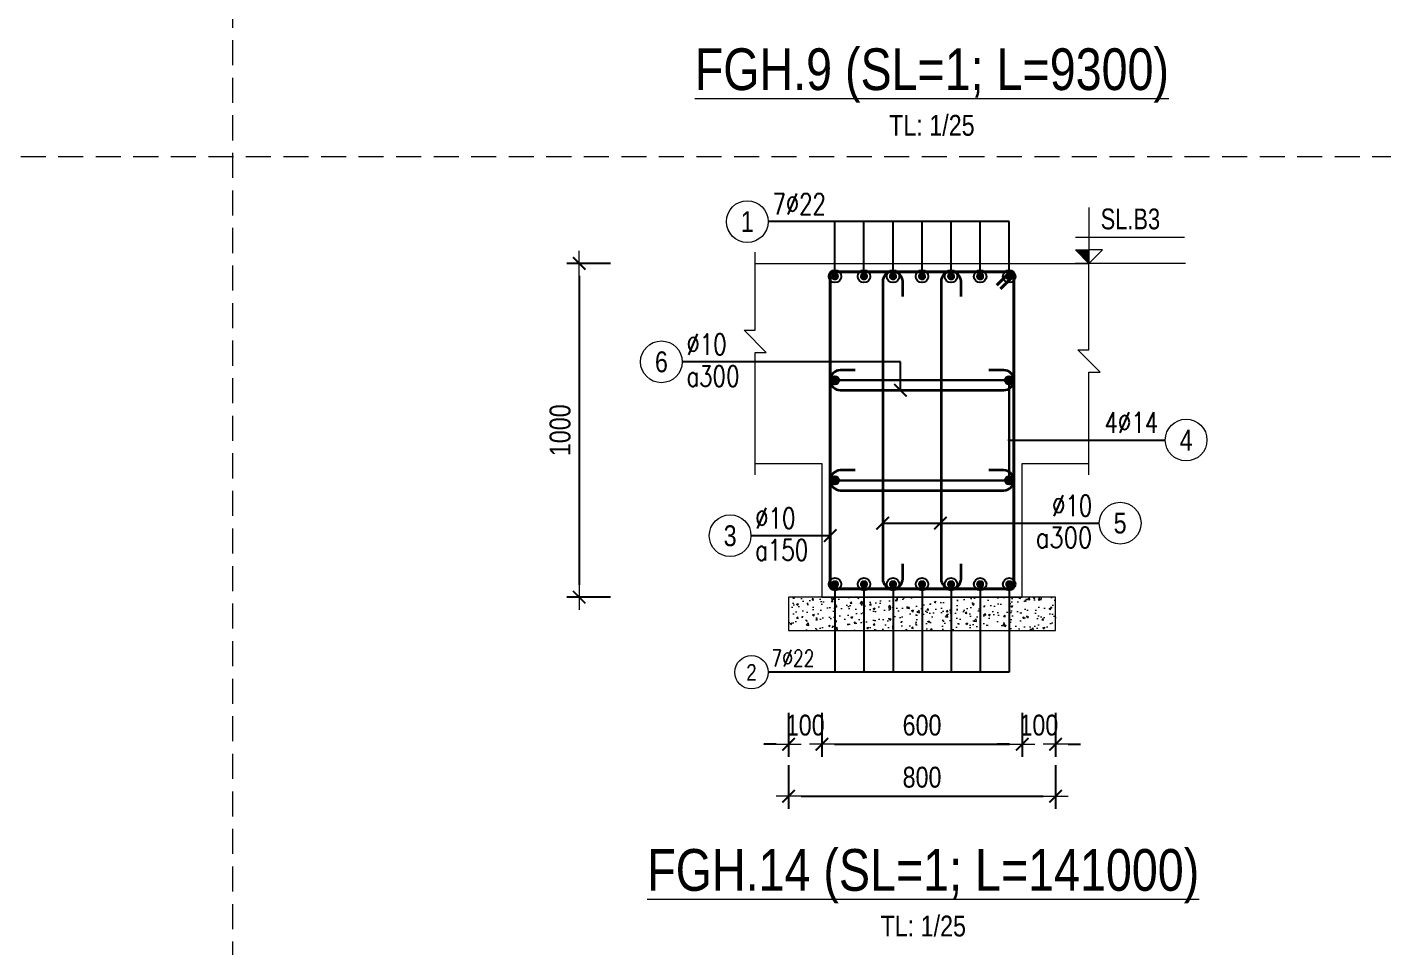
# Model space of a CAD drawing. Header units: millimetres. Extents: x -134772 to 596971, y -129535 to 35703.
# Drawn here: x 52763 to 56826, y -9182 to -6427 of the extents above; entities that cross this region are included whole.
import ezdxf
from ezdxf.enums import TextEntityAlignment as Align

# ---------------------------------------------------------------- set-up
doc = ezdxf.new("R2010")
doc.units = ezdxf.units.MM
doc.header["$MEASUREMENT"] = 0
doc.linetypes.add('HIDDEN', pattern=[0.375, 0.25, -0.125])
doc.layers.get('Defpoints').update_dxf_attribs({"color": 252})
for name, color, linetype, lineweight in [('NDC_S_ANNO', 7, 'Continuous', 20), ('NDC_S_CONTINUOUS', 3, 'Continuous', 20), ('NDC_S_DIM', 1, 'Continuous', 9), ('NDC_S_HATCH MATERIAL', 8, 'Continuous', 13), ('NDC_S_REBAR', 4, 'Continuous', 35), ('NDC_S_STIRRUP', 4, 'Continuous', 40), ('NDC_S_TEXT SYMBOL', 7, 'Continuous', 20), ('NDC_S_THIN LINE', 1, 'Continuous', 5), ('NDC_S_VN TEXT', 7, 'Continuous', 9)]:
    doc.layers.add(name, color=color, linetype=linetype, lineweight=lineweight)
doc.styles.add('ARIAL', font='arial.ttf', dxfattribs={"width": 0.8})
doc.styles.add('NDC_ANNO', font='', dxfattribs={"width": 0.8})
doc.styles.add('NDC_ROMANS', font='romans.shx', dxfattribs={"width": 0.8})
doc.styles.get('NDC_ANNO').set_extended_font_data('Dotum')
doc.dimstyles.new('NDC_dim_25', dxfattribs={"dimscale": 25, "dimtxt": 2.5, "dimasz": 1.5, "dimexe": 1.5, "dimexo": 0, "dimgap": 1, "dimtad": 1, "dimdec": 0, "dimzin": 0, "dimdsep": 46, "dimtxsty": 'ARIAL', "dimblk": 'DIMMARK', "dimcen": 0.09, "dimdle": 1.2, "dimclrd": 1, "dimclre": 1, "dimclrt": 3, "dimadec": 0, "dimazin": 0, "dimtfac": 1, "dimtdec": 0, "dimtix": 1, "dimtofl": 0, "dimtmove": 0, "dimatfit": 3, "dimfxl": 3.75, "dimfxlon": 1, "dimtolj": 1, "dimtzin": 0, "dimarcsym": 0})

# ---------------------------------------------------------------- blocks, each defined once
blk = doc.blocks.new('kata_block_TD')
at = {"color": 6, "linetype": 'ByBlock', "lineweight": -2, "style": 'ARIAL', "width": 0.8}
blk.add_attdef('SECTDET2', text='', height=5, dxfattribs=at).set_placement((0, 7.97), align=Align.CENTER)
at = {"color": 0, "linetype": 'ByBlock', "lineweight": -2, "style": 'ARIAL', "width": 0.8}
blk.add_attdef('SECTDET1', text='', height=5, dxfattribs=at).set_placement((0, 1.47), align=Align.CENTER)
at = {"color": 3, "lineweight": 25, "style": 'ARIAL', "width": 0.8}
blk.add_attdef('SSCALE', text='', height=2.5, dxfattribs=at).set_placement((0, -4), align=Align.CENTER)
blk = doc.blocks.new('DIMMARK')
at = {"layer": 'NDC_S_DIM', "color": 1}
blk.add_line((-1.5, 0), (1, 0), dxfattribs=at)
at = {"layer": 'NDC_S_DIM', "color": 2, "const_width": 0.15}
blk.add_lwpolyline([(-0.5, -0.5), (0.5, 0.5)], dxfattribs=at)
blk = doc.blocks.new('*D1611')
at = {"layer": 'Defpoints', "color": 0, "linetype": 'HIDDEN', "transparency": 16777216}
for p in [(55045, -8275), (55845, -8275), (55845, -8731)]:
    blk.add_point(p, dxfattribs=at)
at = {"layer": 'NDC_S_DIM', "color": 1, "linetype": 'HIDDEN', "lineweight": -2, "transparency": 16777216}
for p, q in [((55045, -8637.3), (55045, -8768.5)), ((55845, -8637.3), (55845, -8768.5)), ((55082.5, -8731), (55807.5, -8731))]:
    blk.add_line(p, q, dxfattribs=at)
at = {"layer": 'NDC_S_DIM', "color": 1, "linetype": 'HIDDEN', "lineweight": -2, "transparency": 16777216, "xscale": 37.5, "yscale": 37.5, "zscale": 37.5, "rotation": 180}
blk.add_blockref('DIMMARK', (55045, -8731), dxfattribs=at)
at = {"layer": 'NDC_S_DIM', "color": 1, "linetype": 'HIDDEN', "lineweight": -2, "transparency": 16777216, "xscale": 37.5, "yscale": 37.5, "zscale": 37.5}
blk.add_blockref('DIMMARK', (55845, -8731), dxfattribs=at)
at = {"layer": 'NDC_S_DIM', "color": 3, "linetype": 'HIDDEN', "transparency": 16777216, "insert": (55445, -8674.1), "char_height": 62.5, "attachment_point": 5, "style": 'ARIAL'}
blk.add_mtext('\\A1;800', dxfattribs=at)
blk = doc.blocks.new('*D1612')
at = {"layer": 'Defpoints', "color": 0, "linetype": 'HIDDEN', "transparency": 16777216}
for p in [(55845, -8275), (55745, -8481.3), (55845, -8575)]:
    blk.add_point(p, dxfattribs=at)
at = {"layer": 'NDC_S_DIM', "color": 1, "linetype": 'HIDDEN', "lineweight": -2, "transparency": 16777216}
for p, q in [((55745, -8481.3), (55745, -8612.5)), ((55845, -8481.3), (55845, -8612.5)), ((55707.5, -8575), (55670, -8575)), ((55882.5, -8575), (55920, -8575))]:
    blk.add_line(p, q, dxfattribs=at)
at = {"layer": 'NDC_S_DIM', "color": 1, "linetype": 'HIDDEN', "lineweight": -2, "transparency": 16777216, "xscale": 37.5, "yscale": 37.5, "zscale": 37.5}
blk.add_blockref('DIMMARK', (55745, -8575), dxfattribs=at)
at = {"layer": 'NDC_S_DIM', "color": 1, "linetype": 'HIDDEN', "lineweight": -2, "transparency": 16777216, "xscale": 37.5, "yscale": 37.5, "zscale": 37.5, "rotation": 180}
blk.add_blockref('DIMMARK', (55845, -8575), dxfattribs=at)
at = {"layer": 'NDC_S_DIM', "color": 3, "linetype": 'HIDDEN', "transparency": 16777216, "insert": (55795, -8518.1), "char_height": 62.5, "attachment_point": 5, "style": 'ARIAL'}
blk.add_mtext('\\A1;100', dxfattribs=at)
blk = doc.blocks.new('*D1613')
at = {"layer": 'Defpoints', "color": 0, "linetype": 'HIDDEN', "transparency": 16777216}
for p in [(55045, -8275), (55145, -8481.3), (55045, -8575)]:
    blk.add_point(p, dxfattribs=at)
at = {"layer": 'NDC_S_DIM', "color": 1, "linetype": 'HIDDEN', "lineweight": -2, "transparency": 16777216}
for p, q in [((55045, -8481.3), (55045, -8612.5)), ((55145, -8481.3), (55145, -8612.5)), ((55007.5, -8575), (54970, -8575)), ((55182.5, -8575), (55220, -8575))]:
    blk.add_line(p, q, dxfattribs=at)
at = {"layer": 'NDC_S_DIM', "color": 1, "linetype": 'HIDDEN', "lineweight": -2, "transparency": 16777216, "xscale": 37.5, "yscale": 37.5, "zscale": 37.5}
blk.add_blockref('DIMMARK', (55045, -8575), dxfattribs=at)
at = {"layer": 'NDC_S_DIM', "color": 1, "linetype": 'HIDDEN', "lineweight": -2, "transparency": 16777216, "xscale": 37.5, "yscale": 37.5, "zscale": 37.5, "rotation": 180}
blk.add_blockref('DIMMARK', (55145, -8575), dxfattribs=at)
at = {"layer": 'NDC_S_DIM', "color": 3, "linetype": 'HIDDEN', "transparency": 16777216, "insert": (55095, -8518.1), "char_height": 62.5, "attachment_point": 5, "style": 'ARIAL'}
blk.add_mtext('\\A1;100', dxfattribs=at)
blk = doc.blocks.new('kata_block_THEP')
at = {"layer": 'NDC_S_REBAR', "color": 0}
for p, q in [((-0.5, 0), (0.5, 0)), ((-0.35, 0.35), (0.35, -0.35)), ((0.35, 0.35), (-0.35, -0.35)), ((0, 0.5), (0, -0.5))]:
    blk.add_line(p, q, dxfattribs=at)
at = {"layer": 'NDC_S_REBAR', "color": 0, "const_width": 0.0833}
blk.add_lwpolyline([(-0.5, 0, 1), (0.5, 0, 1), (-0.5, 0, 1)], format="xyb", dxfattribs=at)
blk = doc.blocks.new('kata_block_CT')
at = {"layer": 'NDC_S_ANNO'}
blk.add_hatch(color=3, dxfattribs=at).paths.add_polyline_path([(0, 1.6), (-1.61, 1.6), (0, 0)])
at = {"layer": 'NDC_S_ANNO', "ltscale": 50}
h = blk.add_hatch(dxfattribs=at)
h.set_pattern_fill('ANSI31', color=256, scale=1.406251, style=0)
h.set_pattern_definition([(45, (0, 5e-12), (-3.157, 3.157), [])])
h.paths.add_polyline_path([(0, 1.6), (0, 0), (1.61, 1.6)])
for p, q in [((-1.59, 3.14), (11.47, 3.14)), ((11.56, 0), (-1.64, 0))]:
    blk.add_line(p, q, dxfattribs=at)
for points in [[(0, 6.69), (0, 0)], [(0, 0), (-1.61, 1.6), (0, 1.6)], [(0, 0), (1.61, 1.6), (0, 1.6)]]:
    blk.add_lwpolyline(points, dxfattribs=at)
at = {"layer": 'NDC_S_ANNO', "color": 8, "ltscale": 50}
blk.add_lwpolyline([(0, 0), (-1.61, 1.6), (0, 1.6)], dxfattribs=at)
at = {"layer": 'NDC_S_TEXT SYMBOL', "color": 3, "style": 'NDC_ANNO', "width": 0.8}
blk.add_attdef('CT', (1.41, 4.07), '', height=2.5, dxfattribs=at)
blk = doc.blocks.new('*D1614')
at = {"layer": 'Defpoints', "color": 0, "transparency": 16777216}
for p in [(55145, -8175), (55745, -8175), (55745, -8575)]:
    blk.add_point(p, dxfattribs=at)
at = {"layer": 'NDC_S_DIM', "color": 1, "lineweight": -2, "transparency": 16777216}
for p, q in [((55145, -8481.3), (55145, -8612.5)), ((55745, -8481.3), (55745, -8612.5)), ((55182.5, -8575), (55707.5, -8575))]:
    blk.add_line(p, q, dxfattribs=at)
at = {"layer": 'NDC_S_DIM', "color": 1, "lineweight": -2, "transparency": 16777216, "xscale": 37.5, "yscale": 37.5, "zscale": 37.5, "rotation": 180}
blk.add_blockref('DIMMARK', (55145, -8575), dxfattribs=at)
at = {"layer": 'NDC_S_DIM', "color": 1, "lineweight": -2, "transparency": 16777216, "xscale": 37.5, "yscale": 37.5, "zscale": 37.5}
blk.add_blockref('DIMMARK', (55745, -8575), dxfattribs=at)
at = {"layer": 'NDC_S_DIM', "color": 3, "transparency": 16777216, "insert": (55445, -8518.1), "char_height": 62.5, "attachment_point": 5, "style": 'ARIAL'}
blk.add_mtext('\\A1;600', dxfattribs=at)
blk = doc.blocks.new('*D1615')
at = {"layer": 'Defpoints', "color": 0, "transparency": 16777216}
for p in [(54923.7, -7134.5), (54417.7, -8134.5), (54923.7, -8134.5)]:
    blk.add_point(p, dxfattribs=at)
at = {"layer": 'NDC_S_DIM', "color": 1, "lineweight": -2, "transparency": 16777216}
for p, q in [((54511.4, -7134.5), (54380.2, -7134.5)), ((54417.7, -7172), (54417.7, -8097)), ((54511.4, -8134.5), (54380.2, -8134.5))]:
    blk.add_line(p, q, dxfattribs=at)
at = {"layer": 'NDC_S_DIM', "color": 1, "lineweight": -2, "transparency": 16777216, "xscale": 37.5, "yscale": 37.5, "zscale": 37.5}
for p, rotation in [((54417.7, -7134.5), 90), ((54417.7, -8134.5), 270)]:
    blk.add_blockref('DIMMARK', p, dxfattribs=dict(at, rotation=rotation))
at = {"layer": 'NDC_S_DIM', "color": 3, "transparency": 16777216, "insert": (54360.7, -7634.5), "char_height": 62.5, "attachment_point": 5, "rotation": 90, "style": 'ARIAL'}
blk.add_mtext('\\A1;1000', dxfattribs=at)
blk = doc.blocks.new('*U11')
blk.add_circle((-2.5, 0), 2.5)
at = {"layer": 'NDC_S_VN TEXT', "color": 3, "style": 'NDC_ROMANS', "width": 0.75}
for tag, p in [('DK1', (0.5, 0.85)), ('KC1', (0.5, -2.97))]:
    blk.add_attdef(tag, p, '', height=2.5, dxfattribs=at)
at = {"layer": 'NDC_S_VN TEXT', "color": 7, "style": 'ARIAL', "width": 0.8}
blk.add_attdef('SH2', text='', height=2.5, dxfattribs=at).set_placement((-2.5, 0), align=Align.MIDDLE)
blk = doc.blocks.new('*U623')
blk.add_circle((-2.5, 0), 2.5)
at = {"layer": 'NDC_S_VN TEXT', "color": 3, "style": 'NDC_ROMANS', "width": 0.75}
blk.add_attdef('DK1', (0.5, 0.85), '', height=2.5, dxfattribs=at)
at = {"layer": 'NDC_S_VN TEXT', "color": 7, "style": 'ARIAL', "width": 0.8}
blk.add_attdef('SH2', text='', height=2.5, dxfattribs=at).set_placement((-2.5, 0), align=Align.MIDDLE)
blk = doc.blocks.new('*U624')
blk.add_circle((2.5, 0), 2.5)
at = {"layer": 'NDC_S_VN TEXT', "color": 3, "style": 'NDC_ROMANS', "width": 0.75}
blk.add_attdef('DK2', text='', height=2.5, dxfattribs=at).set_placement((-0.85, 0.85), align=Align.RIGHT)
at = {"layer": 'NDC_S_VN TEXT', "color": 7, "style": 'ARIAL', "width": 0.8}
blk.add_attdef('SH3', text='', height=2.5, dxfattribs=at).set_placement((2.5, 0), align=Align.MIDDLE)
blk = doc.blocks.new('*U12')
blk.add_circle((2.5, 0), 2.5)
at = {"layer": 'NDC_S_VN TEXT', "color": 3, "style": 'NDC_ROMANS'}
for tag, width, p in [('DK2', 0.75, (-0.85, 0.85)), ('KC2', 0.8, (-0.85, -2.97))]:
    blk.add_attdef(tag, text='', height=2.5, dxfattribs=dict(at, width=width)).set_placement(p, align=Align.RIGHT)
at = {"layer": 'NDC_S_VN TEXT', "color": 7, "style": 'ARIAL', "width": 0.8}
blk.add_attdef('SH3', text='', height=2.5, dxfattribs=at).set_placement((2.5, 0), align=Align.MIDDLE)

msp = doc.modelspace()

# ---------------------------------------------------------------- hatches: boundary and pattern name
at = {"layer": 'NDC_S_HATCH MATERIAL'}
h = msp.add_hatch(dxfattribs=at)
h.set_pattern_fill('AR-CONC', color=256, scale=8)
h.set_pattern_definition([(50, (44445.036, 18485.615), (57.380815, -5.02017), [6, -66]), (355, (44445.036, 18485.615), (-11.10011, 60.17537), [4.8, -52.8]), (100.45144, (44449.82, 18485.197), (46.28071, 55.1552), [5.09922, -56.09137]), (46.1842, (44445.036, 18501.615), (85.3793, -13.24154), [9, -99]), (96.63564, (44452.15, 18500.51), (74.77296, 77.92949), [7.64883, -84.1371]), (351.18416, (44445.04, 18501.615), (74.77296, 77.9295), [7.2, -79.2]), (21, (44453.036, 18497.615), (47.752564, -32.20951), [6, -66]), (326, (44453.036, 18497.615), (19.46523, 58.012), [4.8, -52.8]), (71.45144, (44457.015, 18494.93), (67.21779, 25.80249), [5.09922, -56.09137]), (37.5, (44445.036, 18485.615), (0.972788, 26.631508), [0, -52.16, 0, -53.6, 0, -53]), (7.5, (44445.036, 18485.615), (21.045563, 31.552937), [0, -30.56, 0, -50.96, 0, -20.2]), (327.5, (44427.196, 18485.615), (42.705795, -1.80439), [0, -20, 0, -62.4, 0, -82.8]), (317.5, (44419.196, 18485.615), (46.654894, 8.0084), [0, -26, 0, -41.44, 0, -58.8])])
h.paths.add_polyline_path([(55045, -8134.5), (55845, -8134.5), (55845, -8234.5), (55045, -8234.5)])

# ---------------------------------------------------------------- linework, layer by layer
at = {"layer": 'NDC_S_CONTINUOUS'}
for points in [[(54945, -7134.5), (55145, -7134.5), (55145, -7134.5), (55745, -7134.5), (55745, -7134.5), (55945, -7134.5)], [(54945, -7734.5), (55145, -7734.5), (55145, -8134.5), (55745, -8134.5), (55745, -7734.5), (55945, -7734.5)]]:
    msp.add_lwpolyline(points, dxfattribs=at)
at = {"layer": 'NDC_S_HATCH MATERIAL', "linetype": 'HIDDEN', "ltscale": 300}
for p, q in [((53379.5, -16216.1), (53379.5, -2216.1)), ((42956.7, -6815.7), (60888.2, -6814.2))]:
    msp.add_line(p, q, dxfattribs=at)
at = {"layer": 'NDC_S_HATCH MATERIAL', "ltscale": 1500}
msp.add_lwpolyline([(55045, -8234.5), (55845, -8234.5), (55845, -8134.5), (55045, -8134.5)], close=True, dxfattribs=at)
at = {"layer": 'NDC_S_REBAR'}
for points in [[(55387.1, -7234.3), (55387.1, -7189.3, 1), (55327.1, -7189.3), (55327.1, -8079.3, 1), (55387.1, -8079.3), (55387.1, -8034.3)], [(55562, -7234.3), (55562, -7189.3, 1), (55502, -7189.3), (55502, -8079.3, 1), (55562, -8079.3), (55562, -8034.3)], [(55245, -7454.5), (55200, -7454.5, 1), (55200, -7514.5), (55690, -7514.5, 1), (55690, -7454.5), (55645, -7454.5)], [(55245, -7754.5), (55200, -7754.5, 1), (55200, -7814.5), (55690, -7814.5, 1), (55690, -7754.5), (55645, -7754.5)]]:
    msp.add_lwpolyline(points, format="xyb", dxfattribs=at)
at = {"layer": 'NDC_S_STIRRUP'}
msp.add_lwpolyline([(55669, -7199.5), (55709, -7159.5, -0.414214), (55720, -7170.5), (55720, -8098.5, -0.414214), (55709, -8109.5), (55181, -8109.5, -0.414214), (55170, -8098.5), (55170, -7170.5, -0.414214), (55181, -7159.5), (55709, -7159.5, -0.414214), (55720, -7170.5), (55680, -7210.5)], format="xyb", dxfattribs=at)
at = {"layer": 'NDC_S_THIN LINE'}
for points in [[(54945, -7767.9), (54945, -7401.1), (54978.4, -7401.1), (54911.7, -7334.4), (54945, -7334.4), (54945, -7101.2)], [(55945, -7767.9), (55945, -7460.5), (55978.4, -7460.5), (55911.7, -7393.9), (55945, -7393.9), (55945, -7101.2)]]:
    msp.add_lwpolyline(points, dxfattribs=at)

# ---------------------------------------------------------------- block references
at = {"layer": 'NDC_S_REBAR', "xscale": 22, "yscale": 22, "zscale": 22}
for p in [(55184, -7173.5), (55271, -7173.5), (55358, -7173.5), (55445, -7173.5), (55532, -7173.5), (55619, -7173.5), (55706, -7173.5), (55184, -7484.5), (55706, -7484.5), (55184, -7784.5), (55706, -7784.5), (55184, -8095.5), (55271, -8095.5), (55358, -8095.5), (55445, -8095.5), (55532, -8095.5), (55619, -8095.5), (55706, -8095.5)]:
    msp.add_blockref('kata_block_THEP', p, dxfattribs=at)
at = {"layer": 'NDC_S_REBAR', "color": 3, "xscale": 16, "yscale": 16, "zscale": 16}
for p in [(55184, -7173.5), (55184, -7484.5), (55184, -8095.5)]:
    msp.add_blockref('kata_block_THEP', p, dxfattribs=at)
at = {"layer": 'NDC_S_THIN LINE'}
for name, p, xscale, yscale, zscale, values in [('*U623', (54984, -7009.5), 25, 25, 25, {'SH2': '1', 'DK1': '7%%c22'}), ('*U11', (54726.6, -7429.5), 25, 25, 25, {'SH2': '6', 'DK1': '%%c10', 'KC1': 'a300'}), ('*U624', (56173.8, -7663.9), 25, 25, 25, {'SH3': '4', 'DK2': '4%%c14'}), ('*U12', (55976.1, -7912.8), 25, 25, 25, {'SH3': '5', 'DK2': '%%c10', 'KC2': 'a300'}), ('*U11', (54932.5, -7950.4), 25, 25, 25, {'SH2': '3', 'DK1': '%%c10', 'KC1': 'a150'}), ('*U623', (54984, -8359.5), 20, 20, 20, {'SH2': '2', 'DK1': '7%%c22'})]:
    msp.add_blockref(name, p, dxfattribs=dict(at, xscale=xscale, yscale=yscale, zscale=zscale)).add_auto_attribs(values)
at = {"layer": 'NDC_S_VN TEXT'}
ref = msp.add_blockref('kata_block_TD', (55474.5, -6652.3), dxfattribs=dict(at, xscale=25, yscale=25, zscale=25))
ref.add_attrib('SECTDET1', '%%uFGH.9 (SL=1; L=9300)', dxfattribs={"layer": '0', "color": 0, "linetype": 'ByBlock', "lineweight": -2, "height": 125, "style": 'ARIAL', "width": 0.8}).set_placement((55474.5, -6615.5), align=Align.CENTER)
ref.add_attrib('SSCALE', 'TL: 1/25', dxfattribs={"layer": '0', "color": 3, "lineweight": 25, "height": 62.5, "style": 'ARIAL', "width": 0.8}).set_placement((55474.5, -6752.3), align=Align.CENTER)
at = {"layer": 'NDC_S_VN TEXT', "xscale": 25, "yscale": 25, "zscale": 25}
msp.add_blockref('kata_block_CT', (55945, -7134.5), dxfattribs=at).add_auto_attribs({'CT': 'SL.B3'})
at = {"layer": 'NDC_S_VN TEXT'}
ref = msp.add_blockref('kata_block_TD', (55448.6, -9050.8), dxfattribs=dict(at, xscale=25, yscale=25, zscale=25))
ref.add_attrib('SECTDET1', '%%uFGH.14 (SL=1; L=141000)', dxfattribs={"layer": '0', "color": 0, "linetype": 'ByBlock', "lineweight": -2, "height": 125, "style": 'ARIAL', "width": 0.8}).set_placement((55448.6, -9014), align=Align.CENTER)
ref.add_attrib('SSCALE', 'TL: 1/25', dxfattribs={"layer": '0', "color": 3, "lineweight": 25, "height": 62.5, "style": 'ARIAL', "width": 0.8}).set_placement((55448.6, -9150.7), align=Align.CENTER)

# ---------------------------------------------------------------- dimensions: what is measured, and where the dimension line sits
at = {"layer": 'NDC_S_DIM'}
dim = msp.add_linear_dim(base=(54417.7, -8134.5), p1=(54923.7, -7134.5), p2=(54923.7, -8134.5), angle=270, dimstyle='NDC_dim_25', dxfattribs=at)
dim.commit()
dim.dimension.update_dxf_attribs({"geometry": '*D1615', "text_midpoint": (54360.7, -7634.5)})
dim = msp.add_linear_dim(base=(55745, -8575), p1=(55145, -8175), p2=(55745, -8175), dimstyle='NDC_dim_25', dxfattribs=at)
dim.commit()
dim.dimension.update_dxf_attribs({"geometry": '*D1614', "text_midpoint": (55445, -8518.1)})
at = {"layer": 'NDC_S_DIM', "linetype": 'HIDDEN'}
for base, p1, p2, picture, middle in [((55045, -8575), (55145, -8481.3), (55045, -8275), '*D1613', (55095, -8518.1)), ((55845, -8731), (55045, -8275), (55845, -8275), '*D1611', (55445, -8674.1)), ((55845, -8575), (55745, -8481.3), (55845, -8275), '*D1612', (55795, -8518.1))]:
    dim = msp.add_linear_dim(base=base, p1=p1, p2=p2, dimstyle='NDC_dim_25', dxfattribs=at)
    dim.commit()
    dim.dimension.update_dxf_attribs({"geometry": picture, "text_midpoint": middle})

# ---------------------------------------------------------------- leaders
at = {"layer": 'NDC_S_THIN LINE'}
for points, override in [([(55184, -7173.5), (55184, -7009.5), (54984, -7009.5)], {"dimldrblk": 'DotBlank'}), ([(55706, -7173.5), (55706, -7009.5), (54984, -7009.5)], {"dimldrblk": 'DotBlank'}), ([(55271, -7173.5), (55271, -7009.5), (55071, -7009.5)], {"dimldrblk": 'DotBlank'}), ([(55358, -7173.5), (55358, -7009.5), (55158, -7009.5)], {"dimldrblk": 'DotBlank'}), ([(55445, -7173.5), (55445, -7009.5), (55245, -7009.5)], {"dimldrblk": 'DotBlank'}), ([(55532, -7173.5), (55532, -7009.5), (55332, -7009.5)], {"dimldrblk": 'DotBlank'}), ([(55619, -7173.5), (55619, -7009.5), (55419, -7009.5)], {"dimldrblk": 'DotBlank'}), ([(55380, -7514.5), (55380, -7429.5), (54726.6, -7429.5)], {"dimldrblk": 'ARCHTICK'}), ([(55184, -7484.5), (55712, -7484.5)], {"dimasz": 1, "dimldrblk": 'DotBlank'}), ([(55706, -7484.5), (55184, -7484.5)], {"dimasz": 1, "dimldrblk": 'DotBlank'}), ([(55706, -7484.5), (55706, -7784.5)], {"dimldrblk": 'DotSmall'}), ([(55706, -7784.5), (55706, -7484.5)], {"dimldrblk": 'DotSmall'}), ([(55706, -7663.9), (56173.8, -7663.9)], {"dimldrblk": 'DotSmall'}), ([(55184, -7784.5), (55712, -7784.5)], {"dimasz": 1, "dimldrblk": 'DotBlank'}), ([(55706, -7784.5), (55184, -7784.5)], {"dimasz": 1, "dimldrblk": 'DotBlank'}), ([(55327.1, -7912.8), (55976.1, -7912.8)], {"dimldrblk": 'ARCHTICK'}), ([(55500.1, -7912.8), (55976.1, -7912.8)], {"dimldrblk": 'ARCHTICK'}), ([(55170, -7950.4), (54932.5, -7950.4)], {"dimldrblk": 'ARCHTICK'}), ([(55184, -8095.5), (55184, -8359.5), (54984, -8359.5)], {"dimldrblk": 'DotBlank'}), ([(55706, -8095.5), (55706, -8359.5), (54984, -8359.5)], {"dimldrblk": 'DotBlank'}), ([(55271, -8095.5), (55271, -8359.5), (55071, -8359.5)], {"dimldrblk": 'DotBlank'}), ([(55358, -8095.5), (55358, -8359.5), (55158, -8359.5)], {"dimldrblk": 'DotBlank'}), ([(55445, -8095.5), (55445, -8359.5), (55245, -8359.5)], {"dimldrblk": 'DotBlank'}), ([(55532, -8095.5), (55532, -8359.5), (55332, -8359.5)], {"dimldrblk": 'DotBlank'}), ([(55619, -8095.5), (55619, -8359.5), (55419, -8359.5)], {"dimldrblk": 'DotBlank'})]:
    msp.add_leader(points, dimstyle='NDC_dim_25', override=override, dxfattribs=at)

doc.saveas('drawing.dxf')
